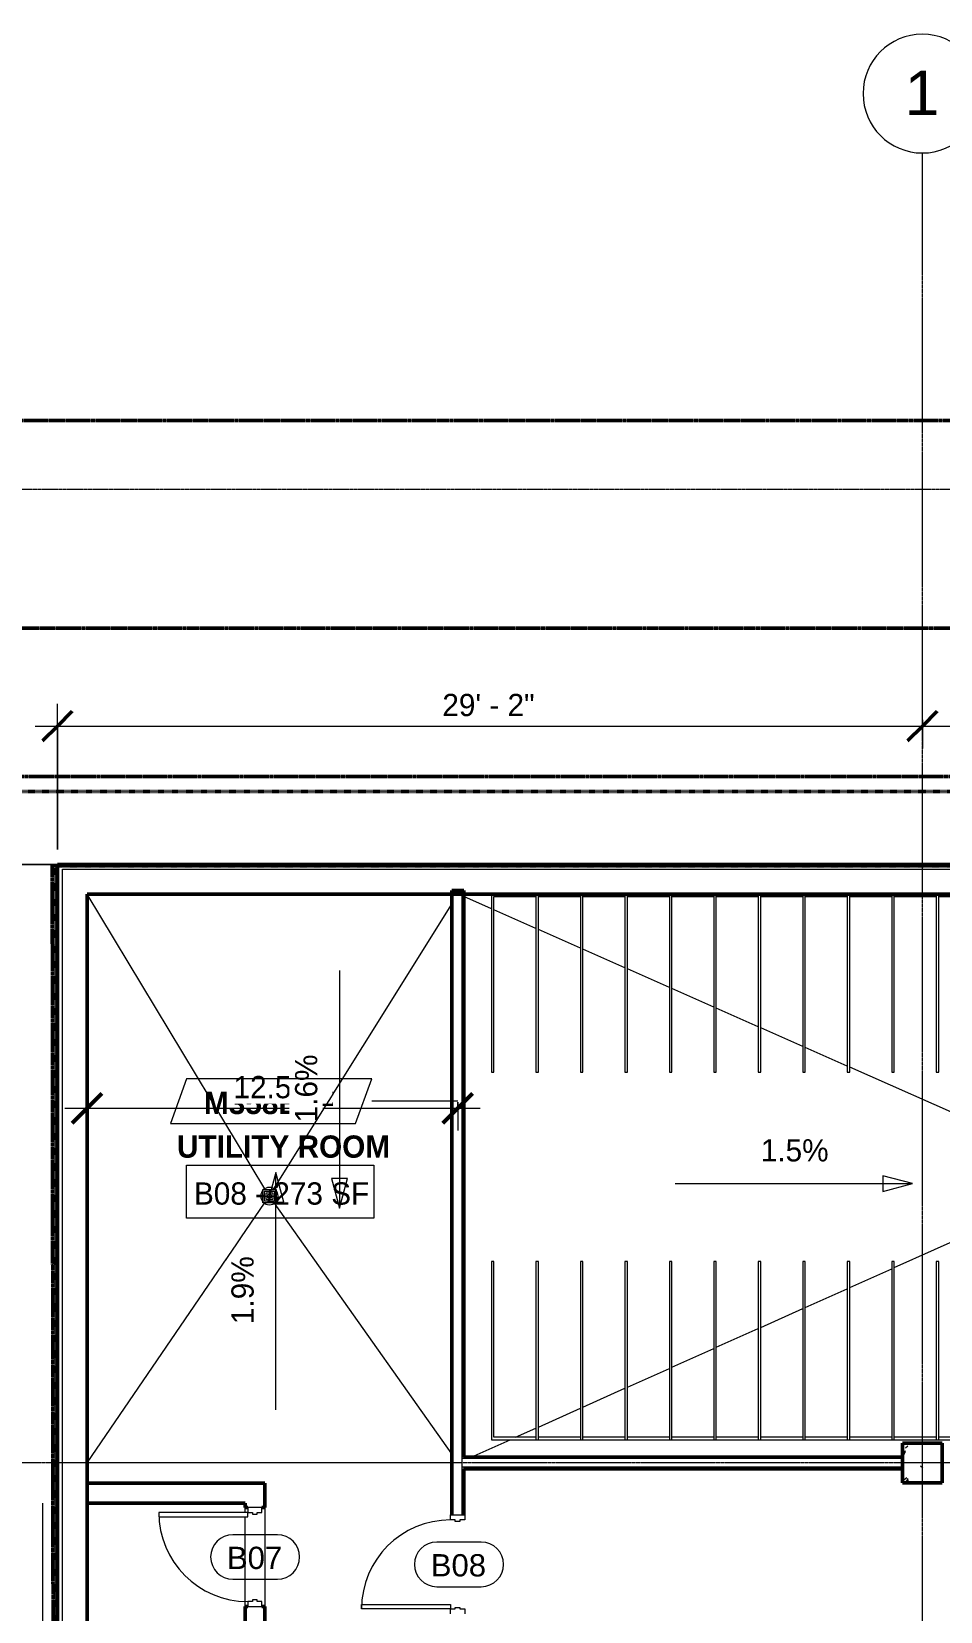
# Model space of a CAD drawing. Header units: inches. Extents: x -4218 to -1814, y 9706 to 12426.
# Drawn here: x -3842 to -3474, y 11787 to 12426 of the extents above; entities that cross this region are included whole.
import ezdxf

# ---------------------------------------------------------------- set-up
doc = ezdxf.new("R2010")
doc.units = ezdxf.units.IN
doc.header["$MEASUREMENT"] = 0
for name, pattern in [('Aligning Line 1_8_', [0.25, 0.125, -0.125]), ('Dash 1_16_', [0.125, 0.0625, -0.0625]), ('Double Dash 3_8_', [1, 0.375, -0.125, 0.125, -0.125, 0.125, -0.125]), ('Grid Line 1_2_', [0.875, 0.5, -0.125, 0.125, -0.125])]:
    doc.linetypes.add(name, pattern=pattern)
for name, color, linetype, lineweight in [('0-2', 7, 'Continuous', 9), ('0-3', 147, 'Aligning Line 1_8_', 9), ('0-4', 165, 'Continuous', 5), ('0-5', 10, 'Continuous', 13), ('A-ANNO-DIMS', 211, 'Continuous', 9), ('A-ANNO-DIMS-96', 211, 'Continuous', 9), ('A-AREA-IDEN', 2, 'Continuous', 9), ('A-DOOR-1', 90, 'Continuous', 20), ('A-DOOR-2', 7, 'Continuous', 9), ('A-DOOR-3', 31, 'Continuous', 20), ('A-DOOR-4', 31, 'Continuous', 9), ('A-DOOR-FRAM', 31, 'Continuous', 20), ('A-DOOR-FRAM-1', 90, 'Continuous', 20), ('A-DOOR-IDEN', 31, 'Continuous', 9), ('A-FLOR-1', 10, 'Continuous', 13), ('A-GENM', 5, 'Continuous', 9), ('A-WALL', 113, 'Continuous', 13), ('A-WALL-1', 10, 'Continuous', 13), ('A-WALL-3', 250, 'Continuous', 50), ('A-WALL-IDEN', 211, 'Continuous', 9), ('C-PROP-LINE-1', 250, 'Double Dash 3_8_', 50), ('C-PROP-LINE-2', 91, 'Dash 1_16_', 50), ('G-ANNO-DIMS', 111, 'Continuous', 9), ('G-ANNO-SYMB-1', 147, 'Aligning Line 1_8_', 9), ('I-WALL-2', 2, 'Continuous', 50), ('P-SANR-FIXT-1', 7, 'Continuous', 9), ('S-COLS', 52, 'Continuous', 9), ('S-COLS-1', 250, 'Continuous', 50), ('S-FNDN-2', 250, 'Continuous', 50), ('S-FNDN-3', 10, 'Continuous', 13), ('S-GRID-1', 1, 'Grid Line 1_2_', 9), ('S-GRID-IDEN', 1, 'Continuous', 9), ('S-GRID-IDEN-1', 147, 'Continuous', 9)]:
    doc.layers.add(name, color=color, linetype=linetype, lineweight=lineweight)
doc.styles.add('Arial', font='arial.ttf', dxfattribs={"height": 18})
doc.styles.add('Arial_1', font='arial.ttf', dxfattribs={"height": 9})
doc.styles.add('Century Gothic', font='ufonts.com_century-gothic.ttf', dxfattribs={"height": 9})
doc.styles.add('Century Gothic_B', font='GOTHICB.TTF', dxfattribs={"height": 9})
doc.dimstyles.new('OD__1_8__Tol__', dxfattribs={"dimscale": 12, "dimtxt": 9.397514, "dimasz": 1, "dimexe": 0.75, "dimexo": 0.5, "dimgap": 0.125, "dimtad": 1, "dimdec": 3, "dimrnd": 0.125, "dimzin": 3, "dimdsep": 46, "dimlunit": 4, "dimtxsty": 'Century Gothic', "dimblk1": 'OBLIQUE', "dimblk2": 'OBLIQUE', "dimsah": 1, "dimcen": 0.09, "dimdle": 0.75, "dimazin": 0, "dimtfac": 1, "dimtdec": 4, "dimtix": 1, "dimtmove": 0, "dimatfit": 3, "dimfxl": 1, "dimtvp": 1, "dimtfill": 1, "dimfrac": 2, "dimtolj": 1, "dimtzin": 0, "dimarcsym": 2})
doc.dimstyles.new('OD___00_FT_', dxfattribs={"dimscale": 12, "dimtxt": 9.397514, "dimasz": 1, "dimexe": 0.75, "dimexo": 0.5, "dimgap": 0.125, "dimtad": 1, "dimlfac": 0.083333, "dimrnd": 0.01, "dimzin": 0, "dimdsep": 46, "dimtxsty": 'Century Gothic', "dimblk1": 'OBLIQUE', "dimblk2": 'OBLIQUE', "dimsah": 1, "dimcen": 0.09, "dimdle": 0.75, "dimazin": 0, "dimtfac": 1, "dimtdec": 4, "dimtix": 1, "dimtmove": 0, "dimatfit": 3, "dimfxl": 1, "dimtvp": 1, "dimtfill": 1, "dimtolj": 1, "dimtzin": 0, "dimarcsym": 2})

# ---------------------------------------------------------------- blocks, each defined once
blk = doc.blocks.new('DIMBLOCK13-FLOOR PLAN - BASEMENT')
at = {"layer": 'A-ANNO-DIMS-96'}
for p, q in [((-3045.16, 12098.19), (-3045.16, 9880.19)), ((-2832.12, 12089.19), (-3054.16, 12089.19)), ((-3045.16, 12089.19), (-2832.12, 12089.19)), ((-3813.32, 9889.19), (-3036.16, 9889.19)), ((-3045.16, 9889.19), (-3813.32, 9889.19))]:
    blk.add_line(p, q, dxfattribs=at)
at = {"layer": 'A-ANNO-DIMS-96', "lineweight": 50}
for p, q in [((-3045.16, 12089.19), (-3051.16, 12095.19)), ((-3045.16, 12089.19), (-3039.16, 12083.19)), ((-3045.16, 9889.19), (-3051.16, 9895.19)), ((-3045.16, 9889.19), (-3039.16, 9883.19))]:
    blk.add_line(p, q, dxfattribs=at)
at = {"layer": 'A-ANNO-DIMS-96', "color": 0, "insert": (-3058.19, 10966.44), "char_height": 9, "width": 54.5951, "attachment_point": 1, "rotation": 90, "line_spacing_factor": 0.984502, "style": 'Century Gothic', "bg_fill": 3, "box_fill_scale": 1.25, "bg_fill_color": 256, "bg_fill_true_color": 13158600, "bg_fill_transparency": 0}
blk.add_mtext('183\' - 4"', dxfattribs=at)
blk = doc.blocks.new('_Oblique')
at = {"color": 0, "linetype": 'ByBlock', "lineweight": -2}
blk.add_line((-0.5, -0.5), (0.5, 0.5), dxfattribs=at)
blk = doc.blocks.new('DIMBLOCK14-FLOOR PLAN - BASEMENT')
at = {"layer": 'A-ANNO-DIMS-96'}
for p, q in [((-3831.32, 12095.19), (-3831.32, 12154.08)), ((-3840.32, 12145.08), (-3481.32, 12145.08)), ((-3831.32, 12145.08), (-3831.32, 12095.19)), ((-3481.32, 12147.57), (-3481.32, 12136.08)), ((-3481.32, 12145.08), (-3481.32, 12147.57))]:
    blk.add_line(p, q, dxfattribs=at)
at = {"layer": 'A-ANNO-DIMS-96', "lineweight": 50}
for p, q in [((-3831.32, 12145.08), (-3825.32, 12151.08)), ((-3481.32, 12145.08), (-3475.32, 12151.08)), ((-3831.32, 12145.08), (-3837.32, 12139.08)), ((-3481.32, 12145.08), (-3487.32, 12139.08))]:
    blk.add_line(p, q, dxfattribs=at)
at = {"layer": 'A-ANNO-DIMS-96', "color": 0, "insert": (-3675.57, 12158.12), "char_height": 9, "width": 46.1821, "attachment_point": 1, "line_spacing_factor": 0.984502, "style": 'Century Gothic', "bg_fill": 3, "box_fill_scale": 1.25, "bg_fill_color": 256, "bg_fill_true_color": 13158600, "bg_fill_transparency": 0}
blk.add_mtext('29\' - 2"', dxfattribs=at)
blk = doc.blocks.new('DIMBLOCK15-FLOOR PLAN - BASEMENT')
at = {"layer": 'A-ANNO-DIMS-96', "lineweight": 50}
for p, q in [((-3481.32, 12145.08), (-3475.32, 12151.08)), ((-3154.32, 12145.08), (-3148.32, 12151.08)), ((-3481.32, 12145.08), (-3487.32, 12139.08)), ((-3154.32, 12145.08), (-3160.32, 12139.08))]:
    blk.add_line(p, q, dxfattribs=at)
at = {"layer": 'A-ANNO-DIMS-96'}
for p, q in [((-3481.32, 12147.57), (-3481.32, 12136.08)), ((-3481.32, 12145.08), (-3481.32, 12147.57)), ((-3481.32, 12145.08), (-3154.32, 12145.08)), ((-3154.32, 12147.57), (-3154.32, 12136.08)), ((-3154.32, 12145.08), (-3154.32, 12147.57))]:
    blk.add_line(p, q, dxfattribs=at)
at = {"layer": 'A-ANNO-DIMS-96', "color": 0, "insert": (-3337.07, 12158.12), "char_height": 9, "width": 46.1821, "attachment_point": 1, "line_spacing_factor": 0.984502, "style": 'Century Gothic', "bg_fill": 3, "box_fill_scale": 1.25, "bg_fill_color": 256, "bg_fill_true_color": 13158600, "bg_fill_transparency": 0}
blk.add_mtext('27\' - 3"', dxfattribs=at)
blk = doc.blocks.new('DIMBLOCK19-FLOOR PLAN - BASEMENT')
at = {"layer": 'A-ANNO-DIMS-96'}
for p, q in [((-3958.9, 12098.19), (-3958.9, 11847.19)), ((-3825.32, 12089.19), (-3967.9, 12089.19)), ((-3958.9, 12089.19), (-3825.32, 12089.19)), ((-3956.41, 11847.19), (-3967.9, 11847.19)), ((-3958.9, 11847.19), (-3956.41, 11847.19))]:
    blk.add_line(p, q, dxfattribs=at)
at = {"layer": 'A-ANNO-DIMS-96', "lineweight": 50}
for p, q in [((-3958.9, 12089.19), (-3964.9, 12095.19)), ((-3958.9, 12089.19), (-3952.9, 12083.19)), ((-3958.9, 11847.19), (-3964.9, 11853.19)), ((-3958.9, 11847.19), (-3952.9, 11841.19))]:
    blk.add_line(p, q, dxfattribs=at)
at = {"layer": 'A-ANNO-DIMS-96', "color": 0, "insert": (-3971.93, 11948.95), "char_height": 9, "width": 46.1821, "attachment_point": 1, "rotation": 90, "line_spacing_factor": 0.984502, "style": 'Century Gothic', "bg_fill": 3, "box_fill_scale": 1.25, "bg_fill_color": 256, "bg_fill_true_color": 13158600, "bg_fill_transparency": 0}
blk.add_mtext('20\' - 2"', dxfattribs=at)
blk = doc.blocks.new('DIMBLOCK43-FLOOR PLAN - BASEMENT')
at = {"layer": 'A-ANNO-DIMS-96', "lineweight": 50}
for p, q in [((-3819.32, 11990.61), (-3813.32, 11996.61)), ((-3669.32, 11990.61), (-3663.32, 11996.61)), ((-3819.32, 11990.61), (-3825.32, 11984.61)), ((-3669.32, 11990.61), (-3675.32, 11984.61))]:
    blk.add_line(p, q, dxfattribs=at)
at = {"layer": 'A-ANNO-DIMS-96'}
for p, q in [((-3828.32, 11990.61), (-3660.32, 11990.61)), ((-3819.32, 11993.09), (-3819.32, 11981.61)), ((-3819.32, 11990.61), (-3819.32, 11993.09)), ((-3669.32, 11993.09), (-3669.32, 11981.61)), ((-3669.32, 11990.61), (-3669.32, 11993.09))]:
    blk.add_line(p, q, dxfattribs=at)
at = {"layer": 'A-ANNO-DIMS-96', "color": 0, "insert": (-3760.06, 12003.64), "char_height": 9, "width": 37.7691, "attachment_point": 1, "line_spacing_factor": 0.984502, "style": 'Century Gothic', "bg_fill": 3, "box_fill_scale": 1.25, "bg_fill_color": 256, "bg_fill_true_color": 13158600, "bg_fill_transparency": 0}
blk.add_mtext('12.50', dxfattribs=at)
blk = doc.blocks.new('Concrete-Rectangular-Column - ONE-1856735-FLOOR PLAN - BASEMENT')
at = {"layer": 'S-COLS'}
h = blk.add_hatch(dxfattribs=at)
h.set_pattern_fill('FP_2', color=256, style=0, pattern_type=2)
h.set_pattern_definition([(50, (3481.324, -11847.19), (27.5427, -2.40992), [2.88, -31.68]), (355, (3481.324, -11847.19), (-5.327844, 28.884266), [2.304, -25.344]), (100.451, (3483.62, -11847.39), (22.215316, 26.47393), [2.448, -26.924]), (46.184, (3481.324, -11839.51), (40.981875, -6.35642), [4.32, -47.52]), (96.636, (3484.74, -11840.04), (35.89075, 37.40619), [3.671, -40.386]), (351.184, (3481.324, -11839.51), (35.89097, 37.40622), [3.456, -38.016]), (21, (3485.164, -11841.43), (22.921036, -15.46073), [2.88, -31.68]), (326, (3485.164, -11841.43), (9.34353, 27.84574), [2.304, -25.344]), (71.451, (3487.074, -11842.718), (32.26477, 12.38442), [2.448, -26.924]), (37.5, (3481.324, -11847.189), (0.466855, 12.782707), [1.267, -23.77, 1.267, -24.461, -25.44]), (37.5, (3481.324, -11847.189), (0.466855, 12.782707), [-50.765, 1.267, -24.173]), (7.5, (3481.324, -11847.189), (10.10159, 15.14509), [1.267, -13.402, 1.267, -23.194, -9.696]), (7.5, (3481.324, -11847.189), (10.10159, 15.14509), [-39.13, 1.267, -8.429]), (327.5, (3472.761, -11847.189), (20.499161, -0.86578), [1.267, -8.333, 1.267, -28.685, -39.744]), (327.5, (3472.761, -11847.189), (20.499161, -0.86578), [-39.552, 1.267, -38.477]), (317.5, (3468.921, -11847.189), (22.39478, 3.844288), [1.267, -11.213, 1.267, -18.624, -28.224]), (317.5, (3468.921, -11847.189), (22.39478, 3.844288), [-32.371, 1.267, -26.957])])
h.paths.add_polyline_path([(-8, -8), (8, -8), (8, 8), (-8, 8), (-8, -2.37)], flags=0)
at = {"layer": 'S-COLS-1'}
for p, q in [((8, 8), (-8, 8)), ((-8, 8), (-8, -8)), ((8, -8), (8, 8)), ((-8, -8), (8, -8))]:
    blk.add_line(p, q, dxfattribs=at)
blk = doc.blocks.new('Basic Wall _ EXT - C8AØF - _10_ CONCRETE _ 2_ EPS INSUL_ - ___-2578961-FLOOR PLAN - BASEMENT')
at = {"layer": 'S-FNDN-3'}
blk.add_line((-3837.27, 11552.9), (-3837.27, 11830.99), dxfattribs=at)
blk = doc.blocks.new('Drain-Floor-WATTS-Square-Stainless_Steel_Strainer-Type_FD-1200-M - 2_ Outlet with 5_ Strainer-2528673-FLOOR PLAN - BASEMENT')
at = {"layer": 'P-SANR-FIXT-1'}
for p, q in [((-2.707, -2.707), (-2.707, 2.707)), ((-2.707, 2.707), (2.707, 2.707)), ((-2.03025, -2.03025), (-2.03025, 2.03025)), ((-2.03025, 2.03025), (2.03025, 2.03025)), ((-1.3535, -1.3535), (-1.3535, 1.3535)), ((-1.3535, 1.3535), (1.3535, 1.3535)), ((-0.67675, -0.67675), (-0.67675, 0.67675)), ((-0.67675, 0.67675), (0.67675, 0.67675)), ((0, 2.707), (0, -2.707)), ((0.67675, 0.67675), (0.67675, -0.67675)), ((1.3535, 1.3535), (1.3535, -1.3535)), ((2.03025, 2.03025), (2.03025, -2.03025)), ((2.707, 2.707), (2.707, -2.707)), ((-2.707, 0), (2.707, 0)), ((2.707, -2.707), (-2.707, -2.707)), ((2.03025, -2.03025), (-2.03025, -2.03025)), ((1.3535, -1.3535), (-1.3535, -1.3535)), ((0.67675, -0.67675), (-0.67675, -0.67675))]:
    blk.add_line(p, q, dxfattribs=at)
for start, end in [(360, 180), (180, 360)]:
    blk.add_arc((0, 0), 3.5, start, end, dxfattribs=at)
blk = doc.blocks.new('Family - ___-1878357-FLOOR PLAN - BASEMENT')
at = {"layer": 'C-PROP-LINE-1'}
for p, q in [((-3989.61, 12268.69), (-1910.95, 12268.69)), ((-3929.52, 12184.69), (-1910.95, 12184.69)), ((-3869.45, 12124.69), (-1910.95, 12124.69))]:
    blk.add_line(p, q, dxfattribs=at)
blk = doc.blocks.new('Family - ___-1878392-FLOOR PLAN - BASEMENT')
at = {"layer": 'C-PROP-LINE-1'}
for q in [(-1910.95, 12088.69), (-3830.99, 9768.08)]:
    blk.add_line((-3833.41, 12088.69), q, dxfattribs=at)
blk = doc.blocks.new('Grid - Grid Head - Circle-50561-FLOOR PLAN - BASEMENT')
at = {"layer": 'S-GRID-IDEN-1'}
for start, end in [(360, 180), (180, 360)]:
    blk.add_arc((0, 0), 0.25, start, end, dxfattribs=at)
blk = doc.blocks.new('HOLLOW METAL - COMMON_3-0 x 7-0 - HM DOOR-2388426-FLOOR PLAN - BASEMENT')
at = {"layer": 'A-DOOR-1'}
for p, q in [((18, 39.25), (16.25, 39.25)), ((16.25, 39.25), (16.25, 3.25)), ((18, 3.25), (18, 39.25)), ((16.25, 3.25), (18, 3.25))]:
    blk.add_line(p, q, dxfattribs=at)
at = {"layer": 'A-DOOR-2'}
blk.add_arc((18, 3.25), 36, 90, 180, dxfattribs=at)
at = {"layer": 'A-DOOR-FRAM-1'}
for p, q in [((-18, 3.25), (-20, 3.25)), ((-20, 3.25), (-20, -2.5)), ((-18, 1.3125), (-18, 3.25)), ((-17.375, 1.3125), (-18, 1.3125)), ((-17.375, -0.5625), (-17.375, 1.3125)), ((18, 1.3125), (17.375, 1.3125)), ((17.375, 1.3125), (17.375, -0.5625)), ((18, 3.25), (18, 1.3125)), ((20, 3.25), (18, 3.25)), ((20, -2.5), (20, 3.25)), ((-20, -2.5), (-18, -2.5)), ((-18, -2.5), (-18, -0.5625)), ((-18, -0.5625), (-17.375, -0.5625)), ((17.375, -0.5625), (18, -0.5625)), ((18, -0.5625), (18, -2.5)), ((18, -2.5), (20, -2.5))]:
    blk.add_line(p, q, dxfattribs=at)

msp = doc.modelspace()

# ---------------------------------------------------------------- linework, layer by layer
at = {"layer": 'A-WALL'}
for p, q in [((-3671.13624, 11826.1769), (-3671.13624, 12078.5894)), ((-3667.51124, 11826.1769), (-3667.51124, 12078.5894)), ((-3489.32374, 11848.9394), (-3667.51124, 11848.9394)), ((-3666.88624, 11849.5644), (-3666.88624, 11848.9394)), ((-3489.32374, 11845.4394), (-3667.51124, 11845.4394)), ((-3666.88624, 11845.4394), (-3666.88624, 11844.8144))]:
    msp.add_line(p, q, dxfattribs=at)
at = {"layer": 'G-ANNO-SYMB-1'}
msp.add_line((-1910.95031, 12240.74859), (-4009.5295, 12240.74859), dxfattribs=at)
at = {"layer": 'I-WALL-2'}
for p, q in [((-3671.76124, 12078.5894), (-3671.76124, 11826.1769)), ((-3666.88624, 12078.5894), (-3671.76124, 12078.5894)), ((-3666.88624, 11849.5644), (-3666.88624, 12078.5894)), ((-3489.32374, 11849.5644), (-3666.88624, 11849.5644)), ((-3666.88624, 11844.8144), (-3489.32374, 11844.8144)), ((-3666.88624, 11826.1769), (-3666.88624, 11844.8144))]:
    msp.add_line(p, q, dxfattribs=at)

# ---------------------------------------------------------------- block references
at = {"layer": '0-2'}
msp.add_blockref('Basic Wall _ EXT - C8AØF - _10_ CONCRETE _ 2_ EPS INSUL_ - ___-2578961-FLOOR PLAN - BASEMENT', (0, 0), dxfattribs=at)
at = {"layer": '0-4', "xscale": 95.99999999999994, "yscale": 95.99999999999994, "zscale": 95.99999999999994}
msp.add_blockref('Grid - Grid Head - Circle-50561-FLOOR PLAN - BASEMENT', (-3481.32374, 12400.79045), dxfattribs=at)

# ---------------------------------------------------------------- texts
at = {"layer": 'S-GRID-IDEN', "insert": (-3488.45276, 12410.07839), "char_height": 18, "width": 16.968, "attachment_point": 1, "style": 'Arial'}
msp.add_mtext('1', dxfattribs=at)

# ---------------------------------------------------------------- next in the draw order: dimensions: what is measured, and where the dimension line sits
at = {"layer": 'A-ANNO-DIMS'}
dim = msp.add_linear_dim(base=(-3045.15688, 9889.1894), p1=(-2826.12374, 12089.1894), p2=(-3819.32374, 9889.1894), angle=90, dimstyle='OD__1_8__Tol__', override={"dimpost": '<>', "dimfxl": 2413.803273}, dxfattribs=at)
dim.commit()
dim.dimension.update_dxf_attribs({"geometry": 'DIMBLOCK13-FLOOR PLAN - BASEMENT', "text_midpoint": (-3051.38326, 10989.1894)})

# ---------------------------------------------------------------- next in the draw order: linework, layer by layer
at = {"layer": 'A-AREA-IDEN', "flags": 128}
msp.add_lwpolyline([(-3779.06993, 11967.6278), (-3703.29985, 11967.6278), (-3703.29985, 11946.13174), (-3779.06993, 11946.13174)], close=True, dxfattribs=at)
at = {"layer": 'A-DOOR-3'}
for p, q in [((-3708.26124, 11789.9269), (-3672.26124, 11789.9269)), ((-3708.26124, 11788.1769), (-3708.26124, 11789.9269)), ((-3672.26124, 11788.1769), (-3708.26124, 11788.1769)), ((-3672.26124, 11789.9269), (-3672.26124, 11788.1769))]:
    msp.add_line(p, q, dxfattribs=at)
at = {"layer": 'A-DOOR-4'}
msp.add_arc((-3672.26124, 11788.1769), 36, 90, 180, dxfattribs=at)
at = {"layer": 'A-DOOR-FRAM'}
for p, q in [((-3672.26124, 11826.1769), (-3666.51124, 11826.1769)), ((-3672.26124, 11824.1769), (-3672.26124, 11826.1769)), ((-3670.32374, 11824.1769), (-3672.26124, 11824.1769)), ((-3670.32374, 11823.5519), (-3670.32374, 11824.1769)), ((-3668.44874, 11823.5519), (-3670.32374, 11823.5519)), ((-3668.44874, 11824.1769), (-3668.44874, 11823.5519)), ((-3666.51124, 11824.1769), (-3668.44874, 11824.1769)), ((-3666.51124, 11826.1769), (-3666.51124, 11824.1769)), ((-3672.26124, 11786.1769), (-3672.26124, 11788.1769)), ((-3672.26124, 11788.1769), (-3670.32374, 11788.1769)), ((-3670.32374, 11788.8019), (-3668.44874, 11788.8019)), ((-3670.32374, 11788.1769), (-3670.32374, 11788.8019)), ((-3668.44874, 11788.8019), (-3668.44874, 11788.1769)), ((-3668.44874, 11788.1769), (-3666.51124, 11788.1769)), ((-3666.51124, 11788.1769), (-3666.51124, 11786.1769))]:
    msp.add_line(p, q, dxfattribs=at)
at = {"layer": 'A-DOOR-IDEN'}
for p, q in [((-3742.32374, 11818.1769), (-3760.32374, 11818.1769)), ((-3659.82374, 11815.1769), (-3677.82374, 11815.1769)), ((-3760.32374, 11800.1769), (-3742.32374, 11800.1769)), ((-3677.82374, 11797.1769), (-3659.82374, 11797.1769))]:
    msp.add_line(p, q, dxfattribs=at)
for centre, start, end in [((-3760.32374, 11809.1769), 90, 270), ((-3742.32374, 11809.1769), 270, 90), ((-3677.82374, 11806.1769), 90, 270), ((-3659.82374, 11806.1769), 270, 90)]:
    msp.add_arc(centre, 9, start, end, dxfattribs=at)
at = {"layer": 'A-FLOR-1'}
for p, q in [((-3655.70846, 12071.22962), (-3666.88624, 12076.17041)), ((-3637.70846, 12063.27329), (-3654.70846, 12070.78761)), ((-3619.70846, 12055.31696), (-3636.70846, 12062.83128)), ((-3601.70846, 12047.36063), (-3618.70846, 12054.87495)), ((-3583.70846, 12039.4043), (-3600.70846, 12046.91862)), ((-3565.70846, 12031.44797), (-3582.70846, 12038.96229)), ((-3547.70846, 12023.49164), (-3564.70846, 12031.00596)), ((-3529.70846, 12015.53531), (-3546.70846, 12023.04963)), ((-3511.70846, 12007.57898), (-3528.70846, 12015.0933)), ((-3492.70846, 11926.15364), (-3414.51402, 11961.14037)), ((-3671.76124, 11850.82091), (-3743.5366, 11952.25466)), ((-3510.70846, 11918.09986), (-3493.70846, 11925.70621)), ((-3528.70846, 11910.04608), (-3511.70846, 11917.65243)), ((-3546.70846, 11901.9923), (-3529.70846, 11909.59865)), ((-3564.70846, 11893.93851), (-3547.70846, 11901.54486)), ((-3582.70846, 11885.88473), (-3565.70846, 11893.49108)), ((-3600.70846, 11877.83095), (-3583.70846, 11885.4373)), ((-3618.70846, 11869.77716), (-3601.70846, 11877.38351)), ((-3636.70846, 11861.72338), (-3619.70846, 11869.32973)), ((-3645.94781, 11857.5894), (-3637.70846, 11861.27595)), ((-3663.88348, 11849.5644), (-3648.18279, 11856.5894)), ((-3755.32374, 11827.1769), (-3755.32374, 11829.1769)), ((-3747.32374, 11829.1769), (-3747.32374, 11789.1769)), ((-3755.32374, 11789.1769), (-3755.32374, 11825.4269))]:
    msp.add_line(p, q, dxfattribs=at)
at = {"layer": 'A-GENM'}
for p, q in [((-3655.70846, 12077.1894), (-3655.70846, 12005.1894)), ((-3654.70846, 12005.1894), (-3654.70846, 12076.1894)), ((-3654.70846, 12076.1894), (-3637.70846, 12076.1894)), ((-3637.70846, 12077.1894), (-3637.70846, 12005.1894)), ((-3637.70846, 12076.1894), (-3637.70846, 12005.1894)), ((-3636.70846, 12005.1894), (-3636.70846, 12077.1894)), ((-3636.70846, 12005.1894), (-3636.70846, 12076.1894)), ((-3636.70846, 12076.1894), (-3619.70846, 12076.1894)), ((-3619.70846, 12077.1894), (-3619.70846, 12005.1894)), ((-3619.70846, 12076.1894), (-3619.70846, 12005.1894)), ((-3618.70846, 12005.1894), (-3618.70846, 12077.1894)), ((-3618.70846, 12005.1894), (-3618.70846, 12076.1894)), ((-3618.70846, 12076.1894), (-3601.70846, 12076.1894)), ((-3601.70846, 12077.1894), (-3601.70846, 12005.1894)), ((-3601.70846, 12076.1894), (-3601.70846, 12005.1894)), ((-3600.70846, 12005.1894), (-3600.70846, 12077.1894)), ((-3600.70846, 12005.1894), (-3600.70846, 12076.1894)), ((-3600.70846, 12076.1894), (-3583.70846, 12076.1894)), ((-3583.70846, 12077.1894), (-3583.70846, 12005.1894)), ((-3583.70846, 12076.1894), (-3583.70846, 12005.1894)), ((-3582.70846, 12005.1894), (-3582.70846, 12077.1894)), ((-3582.70846, 12005.1894), (-3582.70846, 12076.1894)), ((-3582.70846, 12076.1894), (-3565.70846, 12076.1894)), ((-3565.70846, 12077.1894), (-3565.70846, 12005.1894)), ((-3565.70846, 12076.1894), (-3565.70846, 12005.1894)), ((-3564.70846, 12005.1894), (-3564.70846, 12077.1894)), ((-3564.70846, 12005.1894), (-3564.70846, 12076.1894)), ((-3564.70846, 12076.1894), (-3547.70846, 12076.1894)), ((-3547.70846, 12077.1894), (-3547.70846, 12005.1894)), ((-3547.70846, 12076.1894), (-3547.70846, 12005.1894)), ((-3546.70846, 12005.1894), (-3546.70846, 12077.1894)), ((-3546.70846, 12005.1894), (-3546.70846, 12076.1894)), ((-3546.70846, 12076.1894), (-3529.70846, 12076.1894)), ((-3529.70846, 12077.1894), (-3529.70846, 12005.1894)), ((-3529.70846, 12076.1894), (-3529.70846, 12005.1894)), ((-3528.70846, 12005.1894), (-3528.70846, 12077.1894)), ((-3528.70846, 12005.1894), (-3528.70846, 12076.1894)), ((-3528.70846, 12076.1894), (-3511.70846, 12076.1894)), ((-3511.70846, 12077.1894), (-3511.70846, 12005.1894)), ((-3511.70846, 12076.1894), (-3511.70846, 12005.1894)), ((-3510.70846, 12005.1894), (-3510.70846, 12077.1894)), ((-3510.70846, 12005.1894), (-3510.70846, 12076.1894)), ((-3510.70846, 12076.1894), (-3493.70846, 12076.1894)), ((-3493.70846, 12077.1894), (-3493.70846, 12005.1894)), ((-3493.70846, 12076.1894), (-3493.70846, 12005.1894)), ((-3492.70846, 12005.1894), (-3492.70846, 12077.1894)), ((-3492.70846, 12005.1894), (-3492.70846, 12076.1894)), ((-3492.70846, 12076.1894), (-3475.70846, 12076.1894)), ((-3475.70846, 12077.1894), (-3475.70846, 12005.1894)), ((-3475.70846, 12076.1894), (-3475.70846, 12005.1894)), ((-3474.70846, 12005.1894), (-3474.70846, 12077.1894)), ((-3474.70846, 12005.1894), (-3474.70846, 12076.1894)), ((-3474.70846, 12076.1894), (-3457.70846, 12076.1894)), ((-3655.70846, 12005.1894), (-3654.70846, 12005.1894)), ((-3637.70846, 12005.1894), (-3636.70846, 12005.1894)), ((-3637.70846, 12005.1894), (-3636.70846, 12005.1894)), ((-3619.70846, 12005.1894), (-3618.70846, 12005.1894)), ((-3619.70846, 12005.1894), (-3618.70846, 12005.1894)), ((-3601.70846, 12005.1894), (-3600.70846, 12005.1894)), ((-3601.70846, 12005.1894), (-3600.70846, 12005.1894)), ((-3583.70846, 12005.1894), (-3582.70846, 12005.1894)), ((-3583.70846, 12005.1894), (-3582.70846, 12005.1894)), ((-3565.70846, 12005.1894), (-3564.70846, 12005.1894)), ((-3565.70846, 12005.1894), (-3564.70846, 12005.1894)), ((-3547.70846, 12005.1894), (-3546.70846, 12005.1894)), ((-3547.70846, 12005.1894), (-3546.70846, 12005.1894)), ((-3529.70846, 12005.1894), (-3528.70846, 12005.1894)), ((-3529.70846, 12005.1894), (-3528.70846, 12005.1894)), ((-3511.70846, 12005.1894), (-3510.70846, 12005.1894)), ((-3511.70846, 12005.1894), (-3510.70846, 12005.1894)), ((-3493.70846, 12005.1894), (-3492.70846, 12005.1894)), ((-3493.70846, 12005.1894), (-3492.70846, 12005.1894)), ((-3475.70846, 12005.1894), (-3474.70846, 12005.1894)), ((-3475.70846, 12005.1894), (-3474.70846, 12005.1894)), ((-3655.70846, 11928.5894), (-3655.70846, 11856.5894)), ((-3654.70846, 11928.5894), (-3655.70846, 11928.5894)), ((-3654.70846, 11857.5894), (-3654.70846, 11928.5894)), ((-3637.70846, 11928.5894), (-3637.70846, 11856.5894)), ((-3636.70846, 11928.5894), (-3637.70846, 11928.5894)), ((-3636.70846, 11928.5894), (-3637.70846, 11928.5894)), ((-3637.70846, 11928.5894), (-3637.70846, 11857.5894)), ((-3636.70846, 11857.5894), (-3636.70846, 11928.5894)), ((-3636.70846, 11856.5894), (-3636.70846, 11928.5894)), ((-3619.70846, 11928.5894), (-3619.70846, 11856.5894)), ((-3618.70846, 11928.5894), (-3619.70846, 11928.5894)), ((-3618.70846, 11928.5894), (-3619.70846, 11928.5894)), ((-3619.70846, 11928.5894), (-3619.70846, 11857.5894)), ((-3618.70846, 11857.5894), (-3618.70846, 11928.5894)), ((-3618.70846, 11856.5894), (-3618.70846, 11928.5894)), ((-3601.70846, 11928.5894), (-3601.70846, 11856.5894)), ((-3600.70846, 11928.5894), (-3601.70846, 11928.5894)), ((-3600.70846, 11928.5894), (-3601.70846, 11928.5894)), ((-3601.70846, 11928.5894), (-3601.70846, 11857.5894)), ((-3600.70846, 11857.5894), (-3600.70846, 11928.5894)), ((-3600.70846, 11856.5894), (-3600.70846, 11928.5894)), ((-3583.70846, 11928.5894), (-3583.70846, 11856.5894)), ((-3582.70846, 11928.5894), (-3583.70846, 11928.5894)), ((-3582.70846, 11928.5894), (-3583.70846, 11928.5894)), ((-3583.70846, 11928.5894), (-3583.70846, 11857.5894)), ((-3582.70846, 11857.5894), (-3582.70846, 11928.5894)), ((-3582.70846, 11856.5894), (-3582.70846, 11928.5894)), ((-3565.70846, 11928.5894), (-3565.70846, 11856.5894)), ((-3564.70846, 11928.5894), (-3565.70846, 11928.5894)), ((-3564.70846, 11928.5894), (-3565.70846, 11928.5894)), ((-3565.70846, 11928.5894), (-3565.70846, 11857.5894)), ((-3564.70846, 11857.5894), (-3564.70846, 11928.5894)), ((-3564.70846, 11856.5894), (-3564.70846, 11928.5894)), ((-3547.70846, 11928.5894), (-3547.70846, 11856.5894)), ((-3546.70846, 11928.5894), (-3547.70846, 11928.5894)), ((-3546.70846, 11928.5894), (-3547.70846, 11928.5894)), ((-3547.70846, 11928.5894), (-3547.70846, 11857.5894)), ((-3546.70846, 11857.5894), (-3546.70846, 11928.5894)), ((-3546.70846, 11856.5894), (-3546.70846, 11928.5894)), ((-3529.70846, 11928.5894), (-3529.70846, 11856.5894)), ((-3528.70846, 11928.5894), (-3529.70846, 11928.5894)), ((-3528.70846, 11928.5894), (-3529.70846, 11928.5894)), ((-3529.70846, 11928.5894), (-3529.70846, 11857.5894)), ((-3528.70846, 11857.5894), (-3528.70846, 11928.5894)), ((-3528.70846, 11856.5894), (-3528.70846, 11928.5894)), ((-3511.70846, 11928.5894), (-3511.70846, 11856.5894)), ((-3510.70846, 11928.5894), (-3511.70846, 11928.5894)), ((-3510.70846, 11928.5894), (-3511.70846, 11928.5894)), ((-3511.70846, 11928.5894), (-3511.70846, 11857.5894)), ((-3510.70846, 11857.5894), (-3510.70846, 11928.5894)), ((-3510.70846, 11856.5894), (-3510.70846, 11928.5894)), ((-3493.70846, 11928.5894), (-3493.70846, 11856.5894)), ((-3492.70846, 11928.5894), (-3493.70846, 11928.5894)), ((-3492.70846, 11928.5894), (-3493.70846, 11928.5894)), ((-3493.70846, 11928.5894), (-3493.70846, 11857.5894)), ((-3492.70846, 11857.5894), (-3492.70846, 11928.5894)), ((-3492.70846, 11856.5894), (-3492.70846, 11928.5894)), ((-3475.70846, 11928.5894), (-3475.70846, 11856.5894)), ((-3474.70846, 11928.5894), (-3475.70846, 11928.5894)), ((-3474.70846, 11928.5894), (-3475.70846, 11928.5894)), ((-3475.70846, 11928.5894), (-3475.70846, 11857.5894)), ((-3474.70846, 11857.5894), (-3474.70846, 11928.5894)), ((-3474.70846, 11856.5894), (-3474.70846, 11928.5894)), ((-3655.70846, 11856.5894), (-3636.70846, 11856.5894)), ((-3637.70846, 11857.5894), (-3654.70846, 11857.5894)), ((-3637.70846, 11856.5894), (-3618.70846, 11856.5894)), ((-3619.70846, 11857.5894), (-3636.70846, 11857.5894)), ((-3619.70846, 11856.5894), (-3600.70846, 11856.5894)), ((-3601.70846, 11857.5894), (-3618.70846, 11857.5894)), ((-3601.70846, 11856.5894), (-3582.70846, 11856.5894)), ((-3583.70846, 11857.5894), (-3600.70846, 11857.5894)), ((-3583.70846, 11856.5894), (-3564.70846, 11856.5894)), ((-3565.70846, 11857.5894), (-3582.70846, 11857.5894)), ((-3565.70846, 11856.5894), (-3546.70846, 11856.5894)), ((-3547.70846, 11857.5894), (-3564.70846, 11857.5894)), ((-3547.70846, 11856.5894), (-3528.70846, 11856.5894)), ((-3529.70846, 11857.5894), (-3546.70846, 11857.5894)), ((-3529.70846, 11856.5894), (-3510.70846, 11856.5894)), ((-3511.70846, 11857.5894), (-3528.70846, 11857.5894)), ((-3511.70846, 11856.5894), (-3492.70846, 11856.5894)), ((-3493.70846, 11857.5894), (-3510.70846, 11857.5894)), ((-3493.70846, 11856.5894), (-3474.70846, 11856.5894)), ((-3475.70846, 11857.5894), (-3492.70846, 11857.5894)), ((-3475.70846, 11856.5894), (-3456.70846, 11856.5894)), ((-3457.70846, 11857.5894), (-3474.70846, 11857.5894))]:
    msp.add_line(p, q, dxfattribs=at)
at = {"layer": 'A-WALL-1'}
for p, q in [((-3755.32374, 11827.1769), (-3755.32374, 11829.1769)), ((-3747.32374, 11829.1769), (-3747.32374, 11789.1769)), ((-3755.32374, 11789.1769), (-3755.32374, 11825.4269))]:
    msp.add_line(p, q, dxfattribs=at)
at = {"layer": 'A-WALL-3'}
for p, q in [((-3747.32374, 11838.9894), (-3755.32374, 11838.9894)), ((-3747.32374, 11829.1769), (-3747.32374, 11838.9894)), ((-3819.32374, 11830.9894), (-3755.32374, 11830.9894)), ((-3755.32374, 11830.9894), (-3755.32374, 11829.1769)), ((-3755.32374, 11829.1769), (-3754.32374, 11829.1769)), ((-3748.57374, 11829.1769), (-3747.32374, 11829.1769)), ((-3754.32374, 11789.1769), (-3755.32374, 11789.1769)), ((-3755.32374, 11789.1769), (-3755.32374, 11774.9894)), ((-3747.32374, 11789.1769), (-3748.57374, 11789.1769)), ((-3747.32374, 11782.9894), (-3747.32374, 11789.1769))]:
    msp.add_line(p, q, dxfattribs=at)
at = {"layer": 'A-WALL-IDEN'}
msp.add_line((-3669.32374, 11993.49153), (-3704.13647, 11993.49153), dxfattribs=at)
at = {"layer": 'G-ANNO-DIMS'}
for p, q in [((-3742.93422, 11964.66642), (-3746.14961, 11952.66642)), ((-3739.71883, 11952.66642), (-3742.93422, 11964.66642)), ((-3742.93422, 11868.66642), (-3742.93422, 11964.66642)), ((-3485.35886, 11960.10742), (-3497.35886, 11963.32281)), ((-3497.35886, 11963.32281), (-3497.35886, 11956.89203)), ((-3713.97331, 11962.22177), (-3720.40409, 11962.22177)), ((-3720.40409, 11962.22177), (-3717.1887, 11950.22177)), ((-3717.1887, 11950.22177), (-3713.97331, 11962.22177)), ((-3581.35886, 11960.10742), (-3485.35886, 11960.10742)), ((-3497.35886, 11956.89203), (-3485.35886, 11960.10742)), ((-3746.14961, 11952.66642), (-3739.71883, 11952.66642))]:
    msp.add_line(p, q, dxfattribs=at)

# ---------------------------------------------------------------- next in the draw order: block references
at = {"layer": '0-2'}
for name, p in [('Drain-Floor-WATTS-Square-Stainless_Steel_Strainer-Type_FD-1200-M - 2_ Outlet with 5_ Strainer-2528673-FLOOR PLAN - BASEMENT', (-3745.54249, 11955.0894)), ('Concrete-Rectangular-Column - ONE-1856735-FLOOR PLAN - BASEMENT', (-3481.32374, 11847.1894))]:
    msp.add_blockref(name, p, dxfattribs=at)
at = {"layer": '0-5', "rotation": 89.99999999999085}
msp.add_blockref('HOLLOW METAL - COMMON_3-0 x 7-0 - HM DOOR-2388426-FLOOR PLAN - BASEMENT', (-3751.07374, 11809.1769), dxfattribs=at)

# ---------------------------------------------------------------- next in the draw order: texts
at = {"layer": 'A-AREA-IDEN', "char_height": 9, "attachment_point": 1}
for s, insert, width, style in [('UTILITY ROOM', (-3782.94867, 11979.59595), 100.899, 'Century Gothic_B'), ('B08 - 273 SF', (-3776.06993, 11960.6278), 84.234, 'Century Gothic')]:
    msp.add_mtext(s, dxfattribs=dict(at, insert=insert, width=width, style=style))
at = {"layer": 'A-DOOR-IDEN', "char_height": 9, "width": 27.27, "attachment_point": 1, "style": 'Arial_1'}
for s, insert in [('B07', (-3762.74144, 11813.3208)), ('B08', (-3680.24144, 11810.3208))]:
    msp.add_mtext(s, dxfattribs=dict(at, insert=insert))
at = {"layer": 'A-WALL-IDEN', "insert": (-3772.02213, 11997.23412), "char_height": 9, "width": 65.448, "attachment_point": 1, "style": 'Century Gothic_B'}
msp.add_mtext('M358B1F', dxfattribs=at)
at = {"layer": 'G-ANNO-DIMS', "insert": (-3546.70285, 11978.09076), "char_height": 9, "width": 32.0255812, "attachment_point": 1, "line_spacing_factor": 0.984502, "style": 'Century Gothic', "bg_fill": 3, "box_fill_scale": 1.25, "bg_fill_color": 256, "bg_fill_true_color": 13158600, "bg_fill_transparency": 0}
msp.add_mtext('1.5%', dxfattribs=at)
at = {"layer": 'G-ANNO-DIMS', "insert": (-3760.91756, 11903.32243), "char_height": 9, "width": 32.0255812, "attachment_point": 1, "rotation": 90, "line_spacing_factor": 0.984502, "style": 'Century Gothic', "bg_fill": 3, "box_fill_scale": 1.25, "bg_fill_color": 256, "bg_fill_true_color": 13158600, "bg_fill_transparency": 0}
msp.add_mtext('1.9%', dxfattribs=at)

# ---------------------------------------------------------------- next in the draw order: dimensions: what is measured, and where the dimension line sits
at = {"layer": 'A-ANNO-DIMS'}
dim = msp.add_linear_dim(base=(-3481.32374, 12145.08078), p1=(-3831.32374, 12089.1894), p2=(-3481.32374, 12153.56606), dimstyle='OD__1_8__Tol__', override={"dimpost": '<>', "dimfxl": 355.871262}, dxfattribs=at)
dim.commit()
dim.dimension.update_dxf_attribs({"geometry": 'DIMBLOCK14-FLOOR PLAN - BASEMENT', "text_midpoint": (-3656.32374, 12151.30716)})

# ---------------------------------------------------------------- next in the draw order: linework, layer by layer
at = {"layer": 'A-FLOR-1'}
msp.add_line((-3414.23415, 11964.49355), (-3510.70846, 12007.13697), dxfattribs=at)
at = {"layer": 'C-PROP-LINE-2'}
msp.add_line((-2636.92374, 12118.5894), (-3860.72374, 12118.5894), dxfattribs=at)

# ---------------------------------------------------------------- next in the draw order: dimensions: what is measured, and where the dimension line sits
at = {"layer": 'A-ANNO-DIMS'}
dim = msp.add_linear_dim(base=(-3154.32374, 12145.08078), p1=(-3481.32374, 12153.56606), p2=(-3154.32374, 12153.56606), dimstyle='OD__1_8__Tol__', override={"dimpost": '<>', "dimfxl": 327}, dxfattribs=at)
dim.commit()
dim.dimension.update_dxf_attribs({"geometry": 'DIMBLOCK15-FLOOR PLAN - BASEMENT', "text_midpoint": (-3317.82374, 12151.30716)})
dim = msp.add_linear_dim(base=(-3958.89678, 11847.1894), p1=(-3819.32374, 12089.1894), p2=(-3950.4115, 11847.1894), angle=90, dimstyle='OD__1_8__Tol__', override={"dimpost": '<>', "dimfxl": 275.223548}, dxfattribs=at)
dim.commit()
dim.dimension.update_dxf_attribs({"geometry": 'DIMBLOCK19-FLOOR PLAN - BASEMENT', "text_midpoint": (-3965.12316, 11968.1894)})

# ---------------------------------------------------------------- next in the draw order: linework, layer by layer
at = {"layer": 'A-FLOR-1'}
for p, q in [((-3819.32374, 11847.1894), (-3747.50409, 11952.22068)), ((-3671.76124, 11847.1894), (-3819.32374, 11847.1894))]:
    msp.add_line(p, q, dxfattribs=at)
at = {"layer": 'A-WALL-1'}
for p, q in [((-3829.32374, 12087.1894), (-3819.32374, 12087.1894)), ((-3819.32374, 12087.1894), (-3117.92374, 12087.1894))]:
    msp.add_line(p, q, dxfattribs=at)
at = {"layer": 'A-WALL-3'}
for p, q in [((-3755.32374, 11838.9894), (-3819.32374, 11838.9894)), ((-3819.32374, 11838.9894), (-3819.32374, 11830.9894))]:
    msp.add_line(p, q, dxfattribs=at)
at = {"layer": 'C-PROP-LINE-2'}
for p in [(-2099.26202, 12088.5894), (-3832.16202, 10010.0894)]:
    msp.add_line(p, (-3832.16202, 12088.5894), dxfattribs=at)
at = {"layer": 'S-FNDN-2'}
for p, q in [((-3829.32374, 12089.1894), (-3831.32374, 12089.1894)), ((-3819.32374, 12089.1894), (-3829.32374, 12089.1894)), ((-3117.92374, 12089.1894), (-3819.32374, 12089.1894)), ((-3819.32374, 12077.1894), (-2910.12374, 12077.1894))]:
    msp.add_line(p, q, dxfattribs=at)
at = {"layer": 'S-GRID-1'}
for p, q in [((-3481.32374, 9836.17969), (-3481.32374, 12376.79045)), ((-1814.20638, 11847.1894), (-4168.71446, 11847.1894))]:
    msp.add_line(p, q, dxfattribs=at)

# ---------------------------------------------------------------- next in the draw order: dimensions: what is measured, and where the dimension line sits
at = {"layer": 'A-ANNO-DIMS'}
dim = msp.add_linear_dim(base=(-3669.32374, 11990.60511), p1=(-3819.32374, 11999.09039), p2=(-3669.32374, 11999.09039), dimstyle='OD___00_FT_', override={"dimpost": '<>', "dimfxl": 150}, dxfattribs=at)
dim.commit()
dim.dimension.update_dxf_attribs({"geometry": 'DIMBLOCK43-FLOOR PLAN - BASEMENT', "text_midpoint": (-3744.32374, 11996.83149)})

# ---------------------------------------------------------------- next in the draw order: linework, layer by layer
at = {"layer": 'A-FLOR-1'}
msp.add_line((-3747.34823, 11958.07771), (-3819.32374, 12077.1894), dxfattribs=at)
at = {"layer": 'A-WALL-1'}
msp.add_line((-3829.32374, 9891.1894), (-3829.32374, 12087.1894), dxfattribs=at)
at = {"layer": 'A-WALL-IDEN'}
for p, q in [((-3779.06237, 12002.49153), (-3785.61384, 11984.49153)), ((-3710.68794, 11984.49153), (-3704.13647, 12002.49153))]:
    msp.add_line(p, q, dxfattribs=at)
at = {"layer": 'G-ANNO-DIMS'}
msp.add_line((-3717.1887, 12046.22177), (-3717.1887, 11950.22177), dxfattribs=at)
at = {"layer": 'S-FNDN-2'}
for p, q in [((-3831.32374, 12089.1894), (-3831.32374, 9889.1894)), ((-3819.32374, 9901.1894), (-3819.32374, 12077.1894))]:
    msp.add_line(p, q, dxfattribs=at)

# ---------------------------------------------------------------- next in the draw order: texts
at = {"layer": 'G-ANNO-DIMS', "insert": (-3735.17203, 11984.87777), "char_height": 9, "width": 32.0255812, "attachment_point": 1, "rotation": 90, "line_spacing_factor": 0.984502, "style": 'Century Gothic', "bg_fill": 3, "box_fill_scale": 1.25, "bg_fill_color": 256, "bg_fill_true_color": 13158600, "bg_fill_transparency": 0}
msp.add_mtext('1.6%', dxfattribs=at)

# ---------------------------------------------------------------- next in the draw order: linework, layer by layer
at = {"layer": 'A-FLOR-1'}
msp.add_line((-3743.69424, 11958.0451), (-3671.76124, 12073.07997), dxfattribs=at)
at = {"layer": 'A-WALL-IDEN'}
for p, q in [((-3704.13647, 12002.49153), (-3779.06237, 12002.49153)), ((-3785.61384, 11984.49153), (-3710.68794, 11984.49153))]:
    msp.add_line(p, q, dxfattribs=at)

# ---------------------------------------------------------------- next in the draw order: block references
at = {"layer": '0-3'}
for name in ['Family - ___-1878357-FLOOR PLAN - BASEMENT', 'Family - ___-1878392-FLOOR PLAN - BASEMENT']:
    msp.add_blockref(name, (0, 0), dxfattribs=at)

doc.saveas('drawing.dxf')
